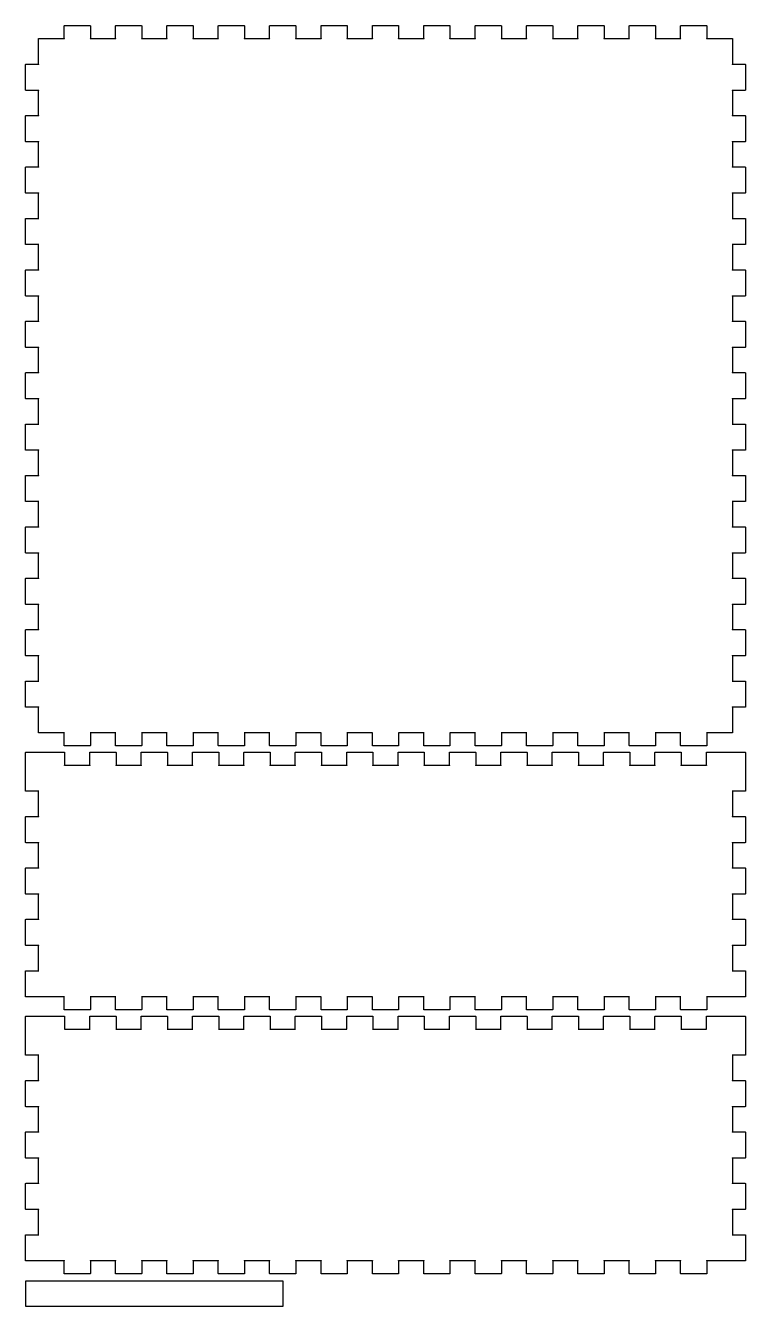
# Model space of a CAD drawing. Header units: millimetres. Extents: x 10 to 583, y 10 to 518.
# Drawn here: x 10 to 290.2, y 10 to 508.3 of the extents above; entities that cross this region are included whole.
import ezdxf

# ---------------------------------------------------------------- set-up
doc = ezdxf.new("R2010")
doc.units = ezdxf.units.MM
doc.layers.get('0').update_dxf_attribs({"linetype": 'CONTINUOUS'})

msp = doc.modelspace()

# ---------------------------------------------------------------- linework, layer by layer
for points in [[(10.0004, 243.184), (10.0004, 243.2), (10.0004, 253.199), (10.0004, 253.217), (10.0294, 253.271), (10.0817, 253.3), (10.0996, 253.3), (15.1005, 253.3), (15.0826, 253.3), (15.0289, 253.271), (14.9999, 253.217), (14.9999, 253.199), (14.9999, 263.2), (14.9999, 263.183), (15.0289, 263.13), (15.0826, 263.101), (15.1005, 263.101), (10.0996, 263.101), (10.0817, 263.101), (10.0294, 263.13), (10.0004, 263.183), (10.0004, 263.2), (10.0004, 273.2), (10.0004, 273.218), (10.0294, 273.27), (10.0817, 273.299), (10.0996, 273.299), (15.1005, 273.299), (15.0826, 273.299), (15.0289, 273.27), (14.9999, 273.218), (14.9999, 273.2), (14.9999, 283.2), (14.9999, 283.184), (15.0289, 283.13), (15.0826, 283.1), (15.1005, 283.1), (10.0996, 283.1), (10.0817, 283.1), (10.0294, 283.13), (10.0004, 283.184), (10.0004, 283.2), (10.0004, 293.2), (10.0004, 293.218), (10.0294, 293.271), (10.0817, 293.3), (10.0996, 293.3), (15.1005, 293.3), (15.0826, 293.3), (15.0289, 293.271), (14.9999, 293.218), (14.9999, 293.2), (14.9999, 303.2), (14.9999, 303.184), (15.0289, 303.13), (15.0826, 303.1), (15.1005, 303.1), (10.0996, 303.1), (10.0817, 303.1), (10.0294, 303.13), (10.0004, 303.184), (10.0004, 303.2), (10.0004, 313.201), (10.0004, 313.218), (10.0294, 313.271), (10.0817, 313.3), (10.0996, 313.3), (15.1005, 313.3), (15.0826, 313.3), (15.0289, 313.271), (14.9999, 313.218), (14.9999, 313.201), (14.9999, 323.199), (14.9999, 323.183), (15.0289, 323.129), (15.0826, 323.1), (15.1005, 323.1), (10.0996, 323.1), (10.0817, 323.1), (10.0294, 323.129), (10.0004, 323.183), (10.0004, 323.199), (10.0004, 333.2), (10.0004, 333.218), (10.0294, 333.27), (10.0817, 333.299), (10.0996, 333.299), (15.1005, 333.299), (15.0826, 333.299), (15.0289, 333.27), (14.9999, 333.218), (14.9999, 333.2), (14.9999, 343.201), (14.9999, 343.184), (15.0289, 343.13), (15.0826, 343.1), (15.1005, 343.1), (10.0996, 343.1), (10.0817, 343.1), (10.0294, 343.13), (10.0004, 343.184), (10.0004, 343.201), (10.0004, 353.201), (10.0004, 353.219), (10.0294, 353.272), (10.0817, 353.3), (10.0996, 353.3), (15.1005, 353.3), (15.0826, 353.3), (15.0289, 353.272), (14.9999, 353.219), (14.9999, 353.201), (14.9999, 363.199), (14.9999, 363.185), (15.0289, 363.128), (15.0826, 363.1), (15.1005, 363.1), (10.0996, 363.1), (10.0817, 363.1), (10.0294, 363.128), (10.0004, 363.185), (10.0004, 363.199), (10.0004, 373.2), (10.0004, 373.218), (10.0294, 373.271), (10.0817, 373.299), (10.0996, 373.299), (15.1005, 373.299), (15.0826, 373.299), (15.0289, 373.271), (14.9999, 373.218), (14.9999, 373.2), (14.9999, 383.198), (14.9999, 383.184), (15.0289, 383.131), (15.0826, 383.099), (15.1005, 383.099), (10.0996, 383.099), (10.0817, 383.099), (10.0294, 383.131), (10.0004, 383.184), (10.0004, 383.198), (10.0004, 393.199), (10.0004, 393.217), (10.0294, 393.273), (10.0817, 393.301), (10.0996, 393.301), (15.1005, 393.301), (15.0826, 393.301), (15.0289, 393.273), (14.9999, 393.217), (14.9999, 393.199), (14.9999, 403.2), (14.9999, 403.183), (15.0289, 403.13), (15.0826, 403.098), (15.1005, 403.098), (10.0996, 403.098), (10.0817, 403.098), (10.0294, 403.13), (10.0004, 403.183), (10.0004, 403.2), (10.0004, 413.202), (10.0004, 413.219), (10.0294, 413.272), (10.0817, 413.3), (10.0996, 413.3), (15.1005, 413.3), (15.0826, 413.3), (15.0289, 413.272), (14.9999, 413.219), (14.9999, 413.202), (14.9999, 423.199), (14.9999, 423.182), (15.0289, 423.129), (15.0826, 423.1), (15.1005, 423.1), (10.0996, 423.1), (10.0817, 423.1), (10.0294, 423.129), (10.0004, 423.182), (10.0004, 423.199), (10.0004, 433.201), (10.0004, 433.218), (10.0294, 433.271), (10.0817, 433.299), (10.0996, 433.299), (15.1005, 433.299), (15.0826, 433.299), (15.0289, 433.271), (14.9999, 433.218), (14.9999, 433.201), (14.9999, 443.202), (14.9999, 443.184), (15.0289, 443.131), (15.0826, 443.099), (15.1005, 443.099), (10.0996, 443.099), (10.0817, 443.099), (10.0294, 443.131), (10.0004, 443.184), (10.0004, 443.202), (10.0004, 453.2), (10.0004, 453.217), (10.0294, 453.27), (10.0817, 453.302), (10.0996, 453.302), (15.1005, 453.302), (15.0826, 453.302), (15.0289, 453.27), (14.9999, 453.217), (14.9999, 453.2), (14.9999, 463.201), (14.9999, 463.183), (15.0289, 463.13), (15.0826, 463.098), (15.1005, 463.098), (10.0996, 463.098), (10.0817, 463.098), (10.0294, 463.13), (10.0004, 463.183), (10.0004, 463.201), (10.0004, 473.202), (10.0004, 473.22), (10.0294, 473.269), (10.0817, 473.301), (10.0996, 473.301), (15.1005, 473.301), (15.0826, 473.301), (15.0289, 473.269), (14.9999, 473.22), (14.9999, 473.202), (14.9999, 483.2), (14.9999, 483.182), (15.0289, 483.129), (15.0826, 483.101), (15.1005, 483.101), (10.0996, 483.101), (10.0817, 483.101), (10.0294, 483.129), (10.0004, 483.182), (10.0004, 483.2), (10.0004, 493.201), (10.0004, 493.219), (10.0294, 493.272), (10.0817, 493.3), (10.0996, 493.3), (15.1005, 493.3), (15.0826, 493.3), (15.0289, 493.272), (14.9999, 493.219), (14.9999, 493.201), (14.9999, 503.199), (14.9999, 503.22), (15.0289, 503.269), (15.0826, 503.301), (15.1005, 503.301), (25.0996, 503.301), (25.0817, 503.301), (25.0293, 503.269), (25.0004, 503.22), (25.0004, 503.199), (25.0004, 508.201), (25.0004, 508.219), (25.0293, 508.272), (25.0817, 508.3), (25.0996, 508.3), (35.1, 508.3), (35.1166, 508.3), (35.1703, 508.272), (35.2006, 508.219), (35.2006, 508.201), (35.2006, 503.199), (35.2006, 503.22), (35.1703, 503.269), (35.1166, 503.301), (35.1, 503.301), (45.1005, 503.301), (45.0825, 503.301), (45.0289, 503.269), (45, 503.22), (45, 503.199), (45, 508.201), (45, 508.219), (45.0289, 508.272), (45.0825, 508.3), (45.1005, 508.3), (55.0997, 508.3), (55.1159, 508.3), (55.1699, 508.272), (55.2002, 508.219), (55.2002, 508.201), (55.2002, 503.199), (55.2002, 503.22), (55.1699, 503.269), (55.1159, 503.301), (55.0997, 503.301), (65.0998, 503.301), (65.0819, 503.301), (65.0296, 503.269), (65.0007, 503.22), (65.0007, 503.199), (65.0007, 508.201), (65.0007, 508.219), (65.0296, 508.272), (65.0819, 508.3), (65.0998, 508.3), (75.1004, 508.3), (75.117, 508.3), (75.1706, 508.272), (75.1995, 508.219), (75.1995, 508.201), (75.1995, 503.199), (75.1995, 503.22), (75.1706, 503.269), (75.117, 503.301), (75.1004, 503.301), (85.0995, 503.301), (85.0815, 503.301), (85.029, 503.269), (85, 503.22), (85, 503.199), (85, 508.201), (85, 508.219), (85.029, 508.272), (85.0815, 508.3), (85.0995, 508.3), (95.0997, 508.3), (95.1163, 508.3), (95.1699, 508.272), (95.2003, 508.219), (95.2003, 508.201), (95.2003, 503.199), (95.2003, 503.22), (95.1699, 503.269), (95.1163, 503.301), (95.0997, 503.301), (105.1, 503.301), (105.082, 503.301), (105.029, 503.269), (105, 503.22), (105, 503.199), (105, 508.201), (105, 508.219), (105.029, 508.272), (105.082, 508.3), (105.1, 508.3), (115.101, 508.3), (115.117, 508.3), (115.171, 508.272), (115.2, 508.219), (115.2, 508.201), (115.2, 503.199), (115.2, 503.22), (115.171, 503.269), (115.117, 503.301), (115.101, 503.301), (125.1, 503.301), (125.082, 503.301), (125.029, 503.269), (125, 503.22), (125, 503.199), (125, 508.201), (125, 508.219), (125.029, 508.272), (125.082, 508.3), (125.1, 508.3), (135.1, 508.3), (135.117, 508.3), (135.17, 508.272), (135.199, 508.219), (135.199, 508.201), (135.199, 503.199), (135.199, 503.22), (135.17, 503.269), (135.117, 503.301), (135.1, 503.301), (145.101, 503.301), (145.083, 503.301), (145.029, 503.269), (145, 503.22), (145, 503.199), (145, 508.201), (145, 508.219), (145.029, 508.272), (145.083, 508.3), (145.101, 508.3), (155.099, 508.3), (155.116, 508.3), (155.17, 508.272), (155.2, 508.219), (155.2, 508.201), (155.2, 503.199), (155.2, 503.22), (155.17, 503.269), (155.116, 503.301), (155.099, 503.301), (165.1, 503.301), (165.082, 503.301), (165.03, 503.269), (165.001, 503.22), (165.001, 503.199), (165.001, 508.201), (165.001, 508.219), (165.03, 508.272), (165.082, 508.3), (165.1, 508.3), (175.101, 508.3), (175.117, 508.3), (175.171, 508.272), (175.2, 508.219), (175.2, 508.201), (175.2, 503.199), (175.2, 503.22), (175.171, 503.269), (175.117, 503.301), (175.101, 503.301), (185.099, 503.301), (185.082, 503.301), (185.029, 503.269), (185, 503.22), (185, 503.199), (185, 508.201), (185, 508.219), (185.029, 508.272), (185.082, 508.3), (185.099, 508.3), (195.1, 508.3), (195.116, 508.3), (195.17, 508.272), (195.2, 508.219), (195.2, 508.201), (195.2, 503.199), (195.2, 503.22), (195.17, 503.269), (195.116, 503.301), (195.1, 503.301), (205.1, 503.301), (205.082, 503.301), (205.029, 503.269), (205, 503.22), (205, 503.199), (205, 508.201), (205, 508.219), (205.029, 508.272), (205.082, 508.3), (205.1, 508.3), (215.099, 508.3), (215.116, 508.3), (215.17, 508.272), (215.2, 508.219), (215.2, 508.201), (215.2, 503.199), (215.2, 503.22), (215.17, 503.269), (215.116, 503.301), (215.099, 503.301), (225.1, 503.301), (225.082, 503.301), (225.03, 503.269), (225.001, 503.22), (225.001, 503.199), (225.001, 508.201), (225.001, 508.219), (225.03, 508.272), (225.082, 508.3), (225.1, 508.3), (235.1, 508.3), (235.117, 508.3), (235.17, 508.272), (235.201, 508.219), (235.201, 508.201), (235.201, 503.199), (235.201, 503.22), (235.17, 503.269), (235.117, 503.301), (235.1, 503.301), (245.1, 503.301), (245.083, 503.301), (245.029, 503.269), (245, 503.22), (245, 503.199), (245, 508.201), (245, 508.219), (245.029, 508.272), (245.083, 508.3), (245.1, 508.3), (255.1, 508.3), (255.116, 508.3), (255.17, 508.272), (255.2, 508.219), (255.2, 508.201), (255.2, 503.199), (255.2, 503.22), (255.17, 503.269), (255.116, 503.301), (255.1, 503.301), (265.1, 503.301), (265.082, 503.301), (265.029, 503.269), (265, 503.22), (265, 503.199), (265, 508.201), (265, 508.219), (265.029, 508.272), (265.082, 508.3), (265.1, 508.3), (275.101, 508.3), (275.117, 508.3), (275.171, 508.272), (275.2, 508.219), (275.2, 508.201), (275.2, 503.199), (275.2, 503.22), (275.171, 503.269), (275.117, 503.301), (275.101, 503.301), (285.099, 503.301), (285.116, 503.301), (285.17, 503.269), (285.2, 503.22), (285.2, 503.199), (285.2, 493.201), (285.2, 493.219), (285.17, 493.272), (285.116, 493.3), (285.099, 493.3), (290.1, 493.3), (290.117, 493.3), (290.171, 493.272), (290.2, 493.219), (290.2, 493.201), (290.2, 483.2), (290.2, 483.182), (290.171, 483.129), (290.117, 483.101), (290.1, 483.101), (285.099, 483.101), (285.116, 483.101), (285.17, 483.129), (285.2, 483.182), (285.2, 483.2), (285.2, 473.202), (285.2, 473.22), (285.17, 473.269), (285.116, 473.301), (285.099, 473.301), (290.1, 473.301), (290.117, 473.301), (290.171, 473.269), (290.2, 473.22), (290.2, 473.202), (290.2, 463.201), (290.2, 463.183), (290.171, 463.13), (290.117, 463.098), (290.1, 463.098), (285.099, 463.098), (285.116, 463.098), (285.17, 463.13), (285.2, 463.183), (285.2, 463.201), (285.2, 453.2), (285.2, 453.217), (285.17, 453.27), (285.116, 453.302), (285.099, 453.302), (290.1, 453.302), (290.117, 453.302), (290.171, 453.27), (290.2, 453.217), (290.2, 453.2), (290.2, 443.202), (290.2, 443.184), (290.171, 443.131), (290.117, 443.099), (290.1, 443.099), (285.099, 443.099), (285.116, 443.099), (285.17, 443.131), (285.2, 443.184), (285.2, 443.202), (285.2, 433.201), (285.2, 433.218), (285.17, 433.271), (285.116, 433.299), (285.099, 433.299), (290.1, 433.299), (290.117, 433.299), (290.171, 433.271), (290.2, 433.218), (290.2, 433.201), (290.2, 423.199), (290.2, 423.182), (290.171, 423.129), (290.117, 423.1), (290.1, 423.1), (285.099, 423.1), (285.116, 423.1), (285.17, 423.129), (285.2, 423.182), (285.2, 423.199), (285.2, 413.202), (285.2, 413.219), (285.17, 413.272), (285.116, 413.3), (285.099, 413.3), (290.1, 413.3), (290.117, 413.3), (290.171, 413.272), (290.2, 413.219), (290.2, 413.202), (290.2, 403.2), (290.2, 403.183), (290.171, 403.13), (290.117, 403.098), (290.1, 403.098), (285.099, 403.098), (285.116, 403.098), (285.17, 403.13), (285.2, 403.183), (285.2, 403.2), (285.2, 393.199), (285.2, 393.217), (285.17, 393.273), (285.116, 393.301), (285.099, 393.301), (290.1, 393.301), (290.117, 393.301), (290.171, 393.273), (290.2, 393.217), (290.2, 393.199), (290.2, 383.198), (290.2, 383.184), (290.171, 383.131), (290.117, 383.099), (290.1, 383.099), (285.099, 383.099), (285.116, 383.099), (285.17, 383.131), (285.2, 383.184), (285.2, 383.198), (285.2, 373.2), (285.2, 373.218), (285.17, 373.271), (285.116, 373.299), (285.099, 373.299), (290.1, 373.299), (290.117, 373.299), (290.171, 373.271), (290.2, 373.218), (290.2, 373.2), (290.2, 363.199), (290.2, 363.185), (290.171, 363.128), (290.117, 363.1), (290.1, 363.1), (285.099, 363.1), (285.116, 363.1), (285.17, 363.128), (285.2, 363.185), (285.2, 363.199), (285.2, 353.201), (285.2, 353.219), (285.17, 353.272), (285.116, 353.3), (285.099, 353.3), (290.1, 353.3), (290.117, 353.3), (290.171, 353.272), (290.2, 353.219), (290.2, 353.201), (290.2, 343.201), (290.2, 343.184), (290.171, 343.13), (290.117, 343.1), (290.1, 343.1), (285.099, 343.1), (285.116, 343.1), (285.17, 343.13), (285.2, 343.184), (285.2, 343.201), (285.2, 333.2), (285.2, 333.218), (285.17, 333.27), (285.116, 333.299), (285.099, 333.299), (290.1, 333.299), (290.117, 333.299), (290.171, 333.27), (290.2, 333.218), (290.2, 333.2), (290.2, 323.199), (290.2, 323.183), (290.171, 323.129), (290.117, 323.1), (290.1, 323.1), (285.099, 323.1), (285.116, 323.1), (285.17, 323.129), (285.2, 323.183), (285.2, 323.199), (285.2, 313.201), (285.2, 313.218), (285.17, 313.271), (285.116, 313.3), (285.099, 313.3), (290.1, 313.3), (290.117, 313.3), (290.171, 313.271), (290.2, 313.218), (290.2, 313.201), (290.2, 303.2), (290.2, 303.184), (290.171, 303.13), (290.117, 303.1), (290.1, 303.1), (285.099, 303.1), (285.116, 303.1), (285.17, 303.13), (285.2, 303.184), (285.2, 303.2), (285.2, 293.2), (285.2, 293.218), (285.17, 293.271), (285.116, 293.3), (285.099, 293.3), (290.1, 293.3), (290.117, 293.3), (290.171, 293.271), (290.2, 293.218), (290.2, 293.2), (290.2, 283.2), (290.2, 283.184), (290.171, 283.13), (290.117, 283.1), (290.1, 283.1), (285.099, 283.1), (285.116, 283.1), (285.17, 283.13), (285.2, 283.184), (285.2, 283.2), (285.2, 273.2), (285.2, 273.218), (285.17, 273.27), (285.116, 273.299), (285.099, 273.299), (290.1, 273.299), (290.117, 273.299), (290.171, 273.27), (290.2, 273.218), (290.2, 273.2), (290.2, 263.2), (290.2, 263.183), (290.171, 263.13), (290.117, 263.101), (290.1, 263.101), (285.099, 263.101), (285.116, 263.101), (285.17, 263.13), (285.2, 263.183), (285.2, 263.2), (285.2, 253.199), (285.2, 253.217), (285.17, 253.271), (285.116, 253.3), (285.099, 253.3), (290.1, 253.3), (290.117, 253.3), (290.171, 253.271), (290.2, 253.217), (290.2, 253.199), (290.2, 243.2), (290.2, 243.184), (290.171, 243.13), (290.117, 243.1), (290.1, 243.1), (285.099, 243.1), (285.116, 243.1), (285.17, 243.13), (285.2, 243.184), (285.2, 243.2), (285.2, 233.2), (285.2, 233.183), (285.17, 233.13), (285.116, 233.101), (285.099, 233.101), (275.101, 233.101), (275.117, 233.101), (275.171, 233.13), (275.2, 233.183), (275.2, 233.2), (275.2, 228.2), (275.2, 228.184), (275.171, 228.13), (275.117, 228.1), (275.101, 228.1), (265.1, 228.1), (265.082, 228.1), (265.029, 228.13), (265, 228.184), (265, 228.2), (265, 233.2), (265, 233.183), (265.029, 233.13), (265.082, 233.101), (265.1, 233.101), (255.1, 233.101), (255.116, 233.101), (255.17, 233.13), (255.2, 233.183), (255.2, 233.2), (255.2, 228.2), (255.2, 228.184), (255.17, 228.13), (255.116, 228.1), (255.1, 228.1), (245.1, 228.1), (245.083, 228.1), (245.029, 228.13), (245, 228.184), (245, 228.2), (245, 233.2), (245, 233.183), (245.029, 233.13), (245.083, 233.101), (245.1, 233.101), (235.1, 233.101), (235.117, 233.101), (235.17, 233.13), (235.201, 233.183), (235.201, 233.2), (235.201, 228.2), (235.201, 228.184), (235.17, 228.13), (235.117, 228.1), (235.1, 228.1), (225.1, 228.1), (225.082, 228.1), (225.03, 228.13), (225.001, 228.184), (225.001, 228.2), (225.001, 233.2), (225.001, 233.183), (225.03, 233.13), (225.082, 233.101), (225.1, 233.101), (215.099, 233.101), (215.116, 233.101), (215.17, 233.13), (215.2, 233.183), (215.2, 233.2), (215.2, 228.2), (215.2, 228.184), (215.17, 228.13), (215.116, 228.1), (215.099, 228.1), (205.1, 228.1), (205.082, 228.1), (205.029, 228.13), (205, 228.184), (205, 228.2), (205, 233.2), (205, 233.183), (205.029, 233.13), (205.082, 233.101), (205.1, 233.101), (195.1, 233.101), (195.116, 233.101), (195.17, 233.13), (195.2, 233.183), (195.2, 233.2), (195.2, 228.2), (195.2, 228.184), (195.17, 228.13), (195.116, 228.1), (195.1, 228.1), (185.099, 228.1), (185.082, 228.1), (185.029, 228.13), (185, 228.184), (185, 228.2), (185, 233.2), (185, 233.183), (185.029, 233.13), (185.082, 233.101), (185.099, 233.101), (175.101, 233.101), (175.117, 233.101), (175.171, 233.13), (175.2, 233.183), (175.2, 233.2), (175.2, 228.2), (175.2, 228.184), (175.171, 228.13), (175.117, 228.1), (175.101, 228.1), (165.1, 228.1), (165.082, 228.1), (165.03, 228.13), (165.001, 228.184), (165.001, 228.2), (165.001, 233.2), (165.001, 233.183), (165.03, 233.13), (165.082, 233.101), (165.1, 233.101), (155.099, 233.101), (155.116, 233.101), (155.17, 233.13), (155.2, 233.183), (155.2, 233.2), (155.2, 228.2), (155.2, 228.184), (155.17, 228.13), (155.116, 228.1), (155.099, 228.1), (145.101, 228.1), (145.083, 228.1), (145.029, 228.13), (145, 228.184), (145, 228.2), (145, 233.2), (145, 233.183), (145.029, 233.13), (145.083, 233.101), (145.101, 233.101), (135.1, 233.101), (135.117, 233.101), (135.17, 233.13), (135.199, 233.183), (135.199, 233.2), (135.199, 228.2), (135.199, 228.184), (135.17, 228.13), (135.117, 228.1), (135.1, 228.1), (125.1, 228.1), (125.082, 228.1), (125.029, 228.13), (125, 228.184), (125, 228.2), (125, 233.2), (125, 233.183), (125.029, 233.13), (125.082, 233.101), (125.1, 233.101), (115.101, 233.101), (115.117, 233.101), (115.171, 233.13), (115.2, 233.183), (115.2, 233.2), (115.2, 228.2), (115.2, 228.184), (115.171, 228.13), (115.117, 228.1), (115.101, 228.1), (105.1, 228.1), (105.082, 228.1), (105.029, 228.13), (105, 228.184), (105, 228.2), (105, 233.2), (105, 233.183), (105.029, 233.13), (105.082, 233.101), (105.1, 233.101), (95.0997, 233.101), (95.1163, 233.101), (95.1699, 233.13), (95.2003, 233.183), (95.2003, 233.2), (95.2003, 228.2), (95.2003, 228.184), (95.1699, 228.13), (95.1163, 228.1), (95.0997, 228.1), (85.0995, 228.1), (85.0815, 228.1), (85.029, 228.13), (85, 228.184), (85, 228.2), (85, 233.2), (85, 233.183), (85.029, 233.13), (85.0815, 233.101), (85.0995, 233.101), (75.1004, 233.101), (75.117, 233.101), (75.1706, 233.13), (75.1995, 233.183), (75.1995, 233.2), (75.1995, 228.2), (75.1995, 228.184), (75.1706, 228.13), (75.117, 228.1), (75.1004, 228.1), (65.0998, 228.1), (65.0819, 228.1), (65.0296, 228.13), (65.0007, 228.184), (65.0007, 228.2), (65.0007, 233.2), (65.0007, 233.183), (65.0296, 233.13), (65.0819, 233.101), (65.0998, 233.101), (55.0997, 233.101), (55.1159, 233.101), (55.1699, 233.13), (55.2002, 233.183), (55.2002, 233.2), (55.2002, 228.2), (55.2002, 228.184), (55.1699, 228.13), (55.1159, 228.1), (55.0997, 228.1), (45.1005, 228.1), (45.0825, 228.1), (45.0289, 228.13), (45, 228.184), (45, 228.2), (45, 233.2), (45, 233.183), (45.0289, 233.13), (45.0825, 233.101), (45.1005, 233.101), (35.1, 233.101), (35.1166, 233.101), (35.1703, 233.13), (35.2006, 233.183), (35.2006, 233.2), (35.2006, 228.2), (35.2006, 228.184), (35.1703, 228.13), (35.1166, 228.1), (35.1, 228.1), (25.0996, 228.1), (25.0817, 228.1), (25.0293, 228.13), (25.0004, 228.184), (25.0004, 228.2), (25.0004, 233.2), (25.0004, 233.183), (25.0293, 233.13), (25.0817, 233.101), (25.0996, 233.101), (15.1005, 233.101), (15.0826, 233.101), (15.0289, 233.13), (14.9999, 233.183), (14.9999, 233.2), (14.9999, 243.2), (14.9999, 243.184), (15.0289, 243.13), (15.0826, 243.1), (15.1005, 243.1), (10.0996, 243.1), (10.0817, 243.1), (10.0294, 243.13)], [(10.0004, 130.5), (10.0004, 140.501), (10.0004, 140.518), (10.0294, 140.571), (10.0817, 140.6), (10.0996, 140.6), (15.1005, 140.6), (15.0826, 140.6), (15.0289, 140.571), (14.9999, 140.518), (14.9999, 140.501), (14.9999, 150.5), (14.9999, 150.483), (15.0289, 150.429), (15.0826, 150.4), (15.1005, 150.4), (10.0996, 150.4), (10.0817, 150.4), (10.0294, 150.429), (10.0004, 150.483), (10.0004, 150.5), (10.0004, 160.5), (10.0004, 160.518), (10.0294, 160.57), (10.0817, 160.599), (10.0996, 160.599), (15.1005, 160.599), (15.0826, 160.599), (15.0289, 160.57), (14.9999, 160.518), (14.9999, 160.5), (14.9999, 170.501), (14.9999, 170.484), (15.0289, 170.43), (15.0826, 170.4), (15.1005, 170.4), (10.0996, 170.4), (10.0817, 170.4), (10.0294, 170.43), (10.0004, 170.484), (10.0004, 170.501), (10.0004, 180.499), (10.0004, 180.517), (10.0294, 180.571), (10.0817, 180.6), (10.0996, 180.6), (15.1005, 180.6), (15.0826, 180.6), (15.0289, 180.571), (14.9999, 180.517), (14.9999, 180.499), (14.9999, 190.5), (14.9999, 190.483), (15.0289, 190.43), (15.0826, 190.401), (15.1005, 190.401), (10.0996, 190.401), (10.0817, 190.401), (10.0294, 190.43), (10.0004, 190.483), (10.0004, 190.5), (10.0004, 200.501), (10.0004, 200.518), (10.0294, 200.571), (10.0817, 200.6), (10.0996, 200.6), (15.1005, 200.6), (15.0826, 200.6), (15.0289, 200.571), (14.9999, 200.518), (14.9999, 200.501), (14.9999, 210.499), (14.9999, 210.483), (15.0289, 210.429), (15.0826, 210.4), (15.1005, 210.4), (10.0996, 210.4), (10.0817, 210.4), (10.0294, 210.429), (10.0004, 210.483), (10.0004, 210.499), (10.0004, 220.5), (10.0004, 225.501), (10.0004, 225.519), (10.0294, 225.571), (10.0817, 225.6), (10.0996, 225.6), (15.1005, 225.6), (25.0996, 225.6), (25.1161, 225.6), (25.1699, 225.571), (25.2002, 225.519), (25.2002, 225.501), (25.2002, 220.5), (25.2002, 220.518), (25.1699, 220.571), (25.1161, 220.6), (25.0996, 220.6), (35.1, 220.6), (35.0821, 220.6), (35.0297, 220.571), (35.0008, 220.518), (35.0008, 220.5), (35.0008, 225.501), (35.0008, 225.519), (35.0297, 225.571), (35.0821, 225.6), (35.1, 225.6), (45.1005, 225.6), (45.1171, 225.6), (45.1707, 225.571), (45.1997, 225.519), (45.1997, 225.501), (45.1997, 220.5), (45.1997, 220.518), (45.1707, 220.571), (45.1171, 220.6), (45.1005, 220.6), (55.0997, 220.6), (55.0817, 220.6), (55.0291, 220.571), (55.0002, 220.518), (55.0002, 220.5), (55.0002, 225.501), (55.0002, 225.519), (55.0291, 225.571), (55.0817, 225.6), (55.0997, 225.6), (65.0998, 225.6), (65.1164, 225.6), (65.17, 225.571), (65.2004, 225.519), (65.2004, 225.501), (65.2004, 220.5), (65.2004, 220.518), (65.17, 220.571), (65.1164, 220.6), (65.0998, 220.6), (75.1004, 220.6), (75.0824, 220.6), (75.0288, 220.571), (74.9999, 220.518), (74.9999, 220.5), (74.9999, 225.501), (74.9999, 225.519), (75.0288, 225.571), (75.0824, 225.6), (75.1004, 225.6), (85.0995, 225.6), (85.1158, 225.6), (85.1697, 225.571), (85.2001, 225.519), (85.2001, 225.501), (85.2001, 220.5), (85.2001, 220.518), (85.1697, 220.571), (85.1158, 220.6), (85.0995, 220.6), (95.0997, 220.6), (95.0817, 220.6), (95.0281, 220.571), (94.9992, 220.518), (94.9992, 220.5), (94.9992, 225.501), (94.9992, 225.519), (95.0281, 225.571), (95.0817, 225.6), (95.0997, 225.6), (105.1, 225.6), (105.117, 225.6), (105.17, 225.571), (105.199, 225.519), (105.199, 225.501), (105.199, 220.5), (105.199, 220.518), (105.17, 220.571), (105.117, 220.6), (105.1, 220.6), (115.101, 220.6), (115.083, 220.6), (115.029, 220.571), (115, 220.518), (115, 220.5), (115, 225.501), (115, 225.519), (115.029, 225.571), (115.083, 225.6), (115.101, 225.6), (125.1, 225.6), (125.116, 225.6), (125.17, 225.571), (125.2, 225.519), (125.2, 225.501), (125.2, 220.5), (125.2, 220.518), (125.17, 220.571), (125.116, 220.6), (125.1, 220.6), (135.1, 220.6), (135.082, 220.6), (135.029, 220.571), (135, 220.518), (135, 220.5), (135, 225.501), (135, 225.519), (135.029, 225.571), (135.082, 225.6), (135.1, 225.6), (145.101, 225.6), (145.117, 225.6), (145.171, 225.571), (145.2, 225.519), (145.2, 225.501), (145.2, 220.5), (145.2, 220.518), (145.171, 220.571), (145.117, 220.6), (145.101, 220.6), (155.099, 220.6), (155.082, 220.6), (155.029, 220.571), (155, 220.518), (155, 220.5), (155, 225.501), (155, 225.519), (155.029, 225.571), (155.082, 225.6), (155.099, 225.6), (165.1, 225.6), (165.117, 225.6), (165.17, 225.571), (165.199, 225.519), (165.199, 225.501), (165.199, 220.5), (165.199, 220.518), (165.17, 220.571), (165.117, 220.6), (165.1, 220.6), (175.101, 220.6), (175.083, 220.6), (175.029, 220.571), (175, 220.518), (175, 220.5), (175, 225.501), (175, 225.519), (175.029, 225.571), (175.083, 225.6), (175.101, 225.6), (185.099, 225.6), (185.116, 225.6), (185.17, 225.571), (185.2, 225.519), (185.2, 225.501), (185.2, 220.5), (185.2, 220.518), (185.17, 220.571), (185.116, 220.6), (185.099, 220.6), (195.1, 220.6), (195.082, 220.6), (195.03, 220.571), (195.001, 220.518), (195.001, 220.5), (195.001, 225.501), (195.001, 225.519), (195.03, 225.571), (195.082, 225.6), (195.1, 225.6), (205.1, 225.6), (205.117, 225.6), (205.171, 225.571), (205.2, 225.519), (205.2, 225.501), (205.2, 220.5), (205.2, 220.518), (205.171, 220.571), (205.117, 220.6), (205.1, 220.6), (215.099, 220.6), (215.082, 220.6), (215.029, 220.571), (215, 220.518), (215, 220.5), (215, 225.501), (215, 225.519), (215.029, 225.571), (215.082, 225.6), (215.099, 225.6), (225.1, 225.6), (225.116, 225.6), (225.17, 225.571), (225.2, 225.519), (225.2, 225.501), (225.2, 220.5), (225.2, 220.518), (225.17, 220.571), (225.116, 220.6), (225.1, 220.6), (235.1, 220.6), (235.082, 220.6), (235.029, 220.571), (235, 220.518), (235, 220.5), (235, 225.501), (235, 225.519), (235.029, 225.571), (235.082, 225.6), (235.1, 225.6), (245.1, 225.6), (245.117, 225.6), (245.171, 225.571), (245.2, 225.519), (245.2, 225.501), (245.2, 220.5), (245.2, 220.518), (245.171, 220.571), (245.117, 220.6), (245.1, 220.6), (255.1, 220.6), (255.082, 220.6), (255.029, 220.571), (255, 220.518), (255, 220.5), (255, 225.501), (255, 225.519), (255.029, 225.571), (255.082, 225.6), (255.1, 225.6), (265.1, 225.6), (265.117, 225.6), (265.17, 225.571), (265.199, 225.519), (265.199, 225.501), (265.199, 220.5), (265.199, 220.518), (265.17, 220.571), (265.117, 220.6), (265.1, 220.6), (275.101, 220.6), (275.083, 220.6), (275.029, 220.571), (275, 220.518), (275, 220.5), (275, 225.501), (275, 225.519), (275.029, 225.571), (275.083, 225.6), (275.101, 225.6), (285.099, 225.6), (290.1, 225.6), (290.117, 225.6), (290.171, 225.571), (290.2, 225.519), (290.2, 225.501), (290.2, 220.5), (290.2, 210.499), (290.2, 210.483), (290.171, 210.429), (290.117, 210.4), (290.1, 210.4), (285.099, 210.4), (285.116, 210.4), (285.17, 210.429), (285.2, 210.483), (285.2, 210.499), (285.2, 200.501), (285.2, 200.518), (285.17, 200.571), (285.116, 200.6), (285.099, 200.6), (290.1, 200.6), (290.117, 200.6), (290.171, 200.571), (290.2, 200.518), (290.2, 200.501), (290.2, 190.5), (290.2, 190.483), (290.171, 190.43), (290.117, 190.401), (290.1, 190.401), (285.099, 190.401), (285.116, 190.401), (285.17, 190.43), (285.2, 190.483), (285.2, 190.5), (285.2, 180.499), (285.2, 180.517), (285.17, 180.571), (285.116, 180.6), (285.099, 180.6), (290.1, 180.6), (290.117, 180.6), (290.171, 180.571), (290.2, 180.517), (290.2, 180.499), (290.2, 170.501), (290.2, 170.484), (290.171, 170.43), (290.117, 170.4), (290.1, 170.4), (285.099, 170.4), (285.116, 170.4), (285.17, 170.43), (285.2, 170.484), (285.2, 170.501), (285.2, 160.5), (285.2, 160.518), (285.17, 160.57), (285.116, 160.599), (285.099, 160.599), (290.1, 160.599), (290.117, 160.599), (290.171, 160.57), (290.2, 160.518), (290.2, 160.5), (290.2, 150.5), (290.2, 150.483), (290.171, 150.429), (290.117, 150.4), (290.1, 150.4), (285.099, 150.4), (285.116, 150.4), (285.17, 150.429), (285.2, 150.483), (285.2, 150.5), (285.2, 140.501), (285.2, 140.518), (285.17, 140.571), (285.116, 140.6), (285.099, 140.6), (290.1, 140.6), (290.117, 140.6), (290.171, 140.571), (290.2, 140.518), (290.2, 140.501), (290.2, 130.5), (290.2, 130.484), (290.171, 130.43), (290.117, 130.4), (290.1, 130.4), (285.099, 130.4), (275.101, 130.4), (275.117, 130.4), (275.171, 130.43), (275.2, 130.484), (275.2, 130.5), (275.2, 125.499), (275.2, 125.483), (275.171, 125.429), (275.117, 125.4), (275.101, 125.4), (265.1, 125.4), (265.082, 125.4), (265.029, 125.429), (265, 125.483), (265, 125.499), (265, 130.5), (265, 130.484), (265.029, 130.43), (265.082, 130.4), (265.1, 130.4), (255.1, 130.4), (255.116, 130.4), (255.17, 130.43), (255.2, 130.484), (255.2, 130.5), (255.2, 125.499), (255.2, 125.483), (255.17, 125.429), (255.116, 125.4), (255.1, 125.4), (245.1, 125.4), (245.083, 125.4), (245.029, 125.429), (245, 125.483), (245, 125.499), (245, 130.5), (245, 130.484), (245.029, 130.43), (245.083, 130.4), (245.1, 130.4), (235.1, 130.4), (235.117, 130.4), (235.17, 130.43), (235.201, 130.484), (235.201, 130.5), (235.201, 125.499), (235.201, 125.483), (235.17, 125.429), (235.117, 125.4), (235.1, 125.4), (225.1, 125.4), (225.082, 125.4), (225.03, 125.429), (225.001, 125.483), (225.001, 125.499), (225.001, 130.5), (225.001, 130.484), (225.03, 130.43), (225.082, 130.4), (225.1, 130.4), (215.099, 130.4), (215.116, 130.4), (215.17, 130.43), (215.2, 130.484), (215.2, 130.5), (215.2, 125.499), (215.2, 125.483), (215.17, 125.429), (215.116, 125.4), (215.099, 125.4), (205.1, 125.4), (205.082, 125.4), (205.029, 125.429), (205, 125.483), (205, 125.499), (205, 130.5), (205, 130.484), (205.029, 130.43), (205.082, 130.4), (205.1, 130.4), (195.1, 130.4), (195.116, 130.4), (195.17, 130.43), (195.2, 130.484), (195.2, 130.5), (195.2, 125.499), (195.2, 125.483), (195.17, 125.429), (195.116, 125.4), (195.1, 125.4), (185.099, 125.4), (185.082, 125.4), (185.029, 125.429), (185, 125.483), (185, 125.499), (185, 130.5), (185, 130.484), (185.029, 130.43), (185.082, 130.4), (185.099, 130.4), (175.101, 130.4), (175.117, 130.4), (175.171, 130.43), (175.2, 130.484), (175.2, 130.5), (175.2, 125.499), (175.2, 125.483), (175.171, 125.429), (175.117, 125.4), (175.101, 125.4), (165.1, 125.4), (165.082, 125.4), (165.03, 125.429), (165.001, 125.483), (165.001, 125.499), (165.001, 130.5), (165.001, 130.484), (165.03, 130.43), (165.082, 130.4), (165.1, 130.4), (155.099, 130.4), (155.116, 130.4), (155.17, 130.43), (155.2, 130.484), (155.2, 130.5), (155.2, 125.499), (155.2, 125.483), (155.17, 125.429), (155.116, 125.4), (155.099, 125.4), (145.101, 125.4), (145.083, 125.4), (145.029, 125.429), (145, 125.483), (145, 125.499), (145, 130.5), (145, 130.484), (145.029, 130.43), (145.083, 130.4), (145.101, 130.4), (135.1, 130.4), (135.117, 130.4), (135.17, 130.43), (135.199, 130.484), (135.199, 130.5), (135.199, 125.499), (135.199, 125.483), (135.17, 125.429), (135.117, 125.4), (135.1, 125.4), (125.1, 125.4), (125.082, 125.4), (125.029, 125.429), (125, 125.483), (125, 125.499), (125, 130.5), (125, 130.484), (125.029, 130.43), (125.082, 130.4), (125.1, 130.4), (115.101, 130.4), (115.117, 130.4), (115.171, 130.43), (115.2, 130.484), (115.2, 130.5), (115.2, 125.499), (115.2, 125.483), (115.171, 125.429), (115.117, 125.4), (115.101, 125.4), (105.1, 125.4), (105.082, 125.4), (105.029, 125.429), (105, 125.483), (105, 125.499), (105, 130.5), (105, 130.484), (105.029, 130.43), (105.082, 130.4), (105.1, 130.4), (95.0997, 130.4), (95.1163, 130.4), (95.1699, 130.43), (95.2003, 130.484), (95.2003, 130.5), (95.2003, 125.499), (95.2003, 125.483), (95.1699, 125.429), (95.1163, 125.4), (95.0997, 125.4), (85.0995, 125.4), (85.0815, 125.4), (85.029, 125.429), (85, 125.483), (85, 125.499), (85, 130.5), (85, 130.484), (85.029, 130.43), (85.0815, 130.4), (85.0995, 130.4), (75.1004, 130.4), (75.117, 130.4), (75.1706, 130.43), (75.1995, 130.484), (75.1995, 130.5), (75.1995, 125.499), (75.1995, 125.483), (75.1706, 125.429), (75.117, 125.4), (75.1004, 125.4), (65.0998, 125.4), (65.0819, 125.4), (65.0296, 125.429), (65.0007, 125.483), (65.0007, 125.499), (65.0007, 130.5), (65.0007, 130.484), (65.0296, 130.43), (65.0819, 130.4), (65.0998, 130.4), (55.0997, 130.4), (55.1159, 130.4), (55.1699, 130.43), (55.2002, 130.484), (55.2002, 130.5), (55.2002, 125.499), (55.2002, 125.483), (55.1699, 125.429), (55.1159, 125.4), (55.0997, 125.4), (45.1005, 125.4), (45.0825, 125.4), (45.0289, 125.429), (45, 125.483), (45, 125.499), (45, 130.5), (45, 130.484), (45.0289, 130.43), (45.0825, 130.4), (45.1005, 130.4), (35.1, 130.4), (35.1166, 130.4), (35.1703, 130.43), (35.2006, 130.484), (35.2006, 130.5), (35.2006, 125.499), (35.2006, 125.483), (35.1703, 125.429), (35.1166, 125.4), (35.1, 125.4), (25.0996, 125.4), (25.0817, 125.4), (25.0293, 125.429), (25.0004, 125.483), (25.0004, 125.499), (25.0004, 130.5), (25.0004, 130.484), (25.0293, 130.43), (25.0817, 130.4), (25.0996, 130.4), (15.1005, 130.4), (10.0996, 130.4), (10.0817, 130.4), (10.0294, 130.43), (10.0004, 130.484)], [(10.0996, 27.6999), (10.0817, 27.6999), (10.0294, 27.7303), (10.0004, 27.784), (10.0004, 27.8005), (10.0004, 37.7994), (10.0004, 37.8174), (10.0294, 37.8714), (10.0817, 37.9003), (10.0996, 37.9003), (15.1005, 37.9003), (15.0826, 37.9003), (15.0289, 37.8714), (14.9999, 37.8174), (14.9999, 37.7994), (14.9999, 47.8), (14.9999, 47.7834), (15.0289, 47.7298), (15.0826, 47.7008), (15.1005, 47.7008), (10.0996, 47.7008), (10.0817, 47.7008), (10.0294, 47.7298), (10.0004, 47.7834), (10.0004, 47.8), (10.0004, 57.8005), (10.0004, 57.8185), (10.0294, 57.8707), (10.0817, 57.8997), (10.0996, 57.8997), (15.1005, 57.8997), (15.0826, 57.8997), (15.0289, 57.8707), (14.9999, 57.8185), (14.9999, 57.8005), (14.9999, 67.7997), (14.9999, 67.7831), (15.0289, 67.7291), (15.0826, 67.7002), (15.1005, 67.7002), (10.0996, 67.7002), (10.0817, 67.7002), (10.0294, 67.7291), (10.0004, 67.7831), (10.0004, 67.7997), (10.0004, 77.7998), (10.0004, 77.8178), (10.0294, 77.8715), (10.0817, 77.9004), (10.0996, 77.9004), (15.1005, 77.9004), (15.0826, 77.9004), (15.0289, 77.8715), (14.9999, 77.8178), (14.9999, 77.7998), (14.9999, 87.8004), (14.9999, 87.7838), (15.0289, 87.7302), (15.0826, 87.6999), (15.1005, 87.6999), (10.0996, 87.6999), (10.0817, 87.6999), (10.0294, 87.7302), (10.0004, 87.7838), (10.0004, 87.8004), (10.0004, 97.7995), (10.0004, 97.8172), (10.0294, 97.8711), (10.0817, 97.9001), (10.0996, 97.9001), (15.1005, 97.9001), (15.0826, 97.9001), (15.0289, 97.8711), (14.9999, 97.8172), (14.9999, 97.7995), (14.9999, 107.8), (14.9999, 107.783), (15.0289, 107.73), (15.0826, 107.699), (15.1005, 107.699), (10.0996, 107.699), (10.0817, 107.699), (10.0294, 107.73), (10.0004, 107.783), (10.0004, 107.8), (10.0004, 117.8), (10.0004, 122.8), (10.0004, 122.818), (10.0294, 122.871), (10.0817, 122.9), (10.0996, 122.9), (15.1005, 122.9), (25.0996, 122.9), (25.1161, 122.9), (25.1699, 122.871), (25.2002, 122.818), (25.2002, 122.8), (25.2002, 117.8), (25.2002, 117.818), (25.1699, 117.87), (25.1161, 117.899), (25.0996, 117.899), (35.1, 117.899), (35.0821, 117.899), (35.0297, 117.87), (35.0008, 117.818), (35.0008, 117.8), (35.0008, 122.8), (35.0008, 122.818), (35.0297, 122.871), (35.0821, 122.9), (35.1, 122.9), (45.1005, 122.9), (45.1171, 122.9), (45.1707, 122.871), (45.1997, 122.818), (45.1997, 122.8), (45.1997, 117.8), (45.1997, 117.818), (45.1707, 117.87), (45.1171, 117.899), (45.1005, 117.899), (55.0997, 117.899), (55.0817, 117.899), (55.0291, 117.87), (55.0002, 117.818), (55.0002, 117.8), (55.0002, 122.8), (55.0002, 122.818), (55.0291, 122.871), (55.0817, 122.9), (55.0997, 122.9), (65.0998, 122.9), (65.1164, 122.9), (65.17, 122.871), (65.2004, 122.818), (65.2004, 122.8), (65.2004, 117.8), (65.2004, 117.818), (65.17, 117.87), (65.1164, 117.899), (65.0998, 117.899), (75.1004, 117.899), (75.0824, 117.899), (75.0288, 117.87), (74.9999, 117.818), (74.9999, 117.8), (74.9999, 122.8), (74.9999, 122.818), (75.0288, 122.871), (75.0824, 122.9), (75.1004, 122.9), (85.0995, 122.9), (85.1158, 122.9), (85.1697, 122.871), (85.2001, 122.818), (85.2001, 122.8), (85.2001, 117.8), (85.2001, 117.818), (85.1697, 117.87), (85.1158, 117.899), (85.0995, 117.899), (95.0997, 117.899), (95.0817, 117.899), (95.0281, 117.87), (94.9992, 117.818), (94.9992, 117.8), (94.9992, 122.8), (94.9992, 122.818), (95.0281, 122.871), (95.0817, 122.9), (95.0997, 122.9), (105.1, 122.9), (105.117, 122.9), (105.17, 122.871), (105.199, 122.818), (105.199, 122.8), (105.199, 117.8), (105.199, 117.818), (105.17, 117.87), (105.117, 117.899), (105.1, 117.899), (115.101, 117.899), (115.083, 117.899), (115.029, 117.87), (115, 117.818), (115, 117.8), (115, 122.8), (115, 122.818), (115.029, 122.871), (115.083, 122.9), (115.101, 122.9), (125.1, 122.9), (125.116, 122.9), (125.17, 122.871), (125.2, 122.818), (125.2, 122.8), (125.2, 117.8), (125.2, 117.818), (125.17, 117.87), (125.116, 117.899), (125.1, 117.899), (135.1, 117.899), (135.082, 117.899), (135.029, 117.87), (135, 117.818), (135, 117.8), (135, 122.8), (135, 122.818), (135.029, 122.871), (135.082, 122.9), (135.1, 122.9), (145.101, 122.9), (145.117, 122.9), (145.171, 122.871), (145.2, 122.818), (145.2, 122.8), (145.2, 117.8), (145.2, 117.818), (145.171, 117.87), (145.117, 117.899), (145.101, 117.899), (155.099, 117.899), (155.082, 117.899), (155.029, 117.87), (155, 117.818), (155, 117.8), (155, 122.8), (155, 122.818), (155.029, 122.871), (155.082, 122.9), (155.099, 122.9), (165.1, 122.9), (165.117, 122.9), (165.17, 122.871), (165.199, 122.818), (165.199, 122.8), (165.199, 117.8), (165.199, 117.818), (165.17, 117.87), (165.117, 117.899), (165.1, 117.899), (175.101, 117.899), (175.083, 117.899), (175.029, 117.87), (175, 117.818), (175, 117.8), (175, 122.8), (175, 122.818), (175.029, 122.871), (175.083, 122.9), (175.101, 122.9), (185.099, 122.9), (185.116, 122.9), (185.17, 122.871), (185.2, 122.818), (185.2, 122.8), (185.2, 117.8), (185.2, 117.818), (185.17, 117.87), (185.116, 117.899), (185.099, 117.899), (195.1, 117.899), (195.082, 117.899), (195.03, 117.87), (195.001, 117.818), (195.001, 117.8), (195.001, 122.8), (195.001, 122.818), (195.03, 122.871), (195.082, 122.9), (195.1, 122.9), (205.1, 122.9), (205.117, 122.9), (205.171, 122.871), (205.2, 122.818), (205.2, 122.8), (205.2, 117.8), (205.2, 117.818), (205.171, 117.87), (205.117, 117.899), (205.1, 117.899), (215.099, 117.899), (215.082, 117.899), (215.029, 117.87), (215, 117.818), (215, 117.8), (215, 122.8), (215, 122.818), (215.029, 122.871), (215.082, 122.9), (215.099, 122.9), (225.1, 122.9), (225.116, 122.9), (225.17, 122.871), (225.2, 122.818), (225.2, 122.8), (225.2, 117.8), (225.2, 117.818), (225.17, 117.87), (225.116, 117.899), (225.1, 117.899), (235.1, 117.899), (235.082, 117.899), (235.029, 117.87), (235, 117.818), (235, 117.8), (235, 122.8), (235, 122.818), (235.029, 122.871), (235.082, 122.9), (235.1, 122.9), (245.1, 122.9), (245.117, 122.9), (245.171, 122.871), (245.2, 122.818), (245.2, 122.8), (245.2, 117.8), (245.2, 117.818), (245.171, 117.87), (245.117, 117.899), (245.1, 117.899), (255.1, 117.899), (255.082, 117.899), (255.029, 117.87), (255, 117.818), (255, 117.8), (255, 122.8), (255, 122.818), (255.029, 122.871), (255.082, 122.9), (255.1, 122.9), (265.1, 122.9), (265.117, 122.9), (265.17, 122.871), (265.199, 122.818), (265.199, 122.8), (265.199, 117.8), (265.199, 117.818), (265.17, 117.87), (265.117, 117.899), (265.1, 117.899), (275.101, 117.899), (275.083, 117.899), (275.029, 117.87), (275, 117.818), (275, 117.8), (275, 122.8), (275, 122.818), (275.029, 122.871), (275.083, 122.9), (275.101, 122.9), (285.099, 122.9), (290.1, 122.9), (290.117, 122.9), (290.171, 122.871), (290.2, 122.818), (290.2, 122.8), (290.2, 117.8), (290.2, 107.8), (290.2, 107.783), (290.171, 107.73), (290.117, 107.699), (290.1, 107.699), (285.099, 107.699), (285.116, 107.699), (285.17, 107.73), (285.2, 107.783), (285.2, 107.8), (285.2, 97.7995), (285.2, 97.8172), (285.17, 97.8711), (285.116, 97.9001), (285.099, 97.9001), (290.1, 97.9001), (290.117, 97.9001), (290.171, 97.8711), (290.2, 97.8172), (290.2, 97.7995), (290.2, 87.8004), (290.2, 87.7838), (290.171, 87.7302), (290.117, 87.6999), (290.1, 87.6999), (285.099, 87.6999), (285.116, 87.6999), (285.17, 87.7302), (285.2, 87.7838), (285.2, 87.8004), (285.2, 77.7998), (285.2, 77.8178), (285.17, 77.8715), (285.116, 77.9004), (285.099, 77.9004), (290.1, 77.9004), (290.117, 77.9004), (290.171, 77.8715), (290.2, 77.8178), (290.2, 77.7998), (290.2, 67.7997), (290.2, 67.7831), (290.171, 67.7291), (290.117, 67.7002), (290.1, 67.7002), (285.099, 67.7002), (285.116, 67.7002), (285.17, 67.7291), (285.2, 67.7831), (285.2, 67.7997), (285.2, 57.8005), (285.2, 57.8185), (285.17, 57.8707), (285.116, 57.8997), (285.099, 57.8997), (290.1, 57.8997), (290.117, 57.8997), (290.171, 57.8707), (290.2, 57.8185), (290.2, 57.8005), (290.2, 47.8), (290.2, 47.7834), (290.171, 47.7298), (290.117, 47.7008), (290.1, 47.7008), (285.099, 47.7008), (285.116, 47.7008), (285.17, 47.7298), (285.2, 47.7834), (285.2, 47.8), (285.2, 37.7994), (285.2, 37.8174), (285.17, 37.8714), (285.116, 37.9003), (285.099, 37.9003), (290.1, 37.9003), (290.117, 37.9003), (290.171, 37.8714), (290.2, 37.8174), (290.2, 37.7994), (290.2, 27.8005), (290.2, 27.784), (290.171, 27.7303), (290.117, 27.6999), (290.1, 27.6999), (285.099, 27.6999), (275.101, 27.6999), (275.117, 27.6999), (275.171, 27.7303), (275.2, 27.784), (275.2, 27.8005), (275.2, 22.7996), (275.2, 22.7831), (275.171, 22.7294), (275.117, 22.7004), (275.101, 22.7004), (265.1, 22.7004), (265.082, 22.7004), (265.029, 22.7294), (265, 22.7831), (265, 22.7996), (265, 27.8005), (265, 27.784), (265.029, 27.7303), (265.082, 27.6999), (265.1, 27.6999), (255.1, 27.6999), (255.116, 27.6999), (255.17, 27.7303), (255.2, 27.784), (255.2, 27.8005), (255.2, 22.7996), (255.2, 22.7831), (255.17, 22.7294), (255.116, 22.7004), (255.1, 22.7004), (245.1, 22.7004), (245.083, 22.7004), (245.029, 22.7294), (245, 22.7831), (245, 22.7996), (245, 27.8005), (245, 27.784), (245.029, 27.7303), (245.083, 27.6999), (245.1, 27.6999), (235.1, 27.6999), (235.117, 27.6999), (235.17, 27.7303), (235.201, 27.784), (235.201, 27.8005), (235.201, 22.7996), (235.201, 22.7831), (235.17, 22.7294), (235.117, 22.7004), (235.1, 22.7004), (225.1, 22.7004), (225.082, 22.7004), (225.03, 22.7294), (225.001, 22.7831), (225.001, 22.7996), (225.001, 27.8005), (225.001, 27.784), (225.03, 27.7303), (225.082, 27.6999), (225.1, 27.6999), (215.099, 27.6999), (215.116, 27.6999), (215.17, 27.7303), (215.2, 27.784), (215.2, 27.8005), (215.2, 22.7996), (215.2, 22.7831), (215.17, 22.7294), (215.116, 22.7004), (215.099, 22.7004), (205.1, 22.7004), (205.082, 22.7004), (205.029, 22.7294), (205, 22.7831), (205, 22.7996), (205, 27.8005), (205, 27.784), (205.029, 27.7303), (205.082, 27.6999), (205.1, 27.6999), (195.1, 27.6999), (195.116, 27.6999), (195.17, 27.7303), (195.2, 27.784), (195.2, 27.8005), (195.2, 22.7996), (195.2, 22.7831), (195.17, 22.7294), (195.116, 22.7004), (195.1, 22.7004), (185.099, 22.7004), (185.082, 22.7004), (185.029, 22.7294), (185, 22.7831), (185, 22.7996), (185, 27.8005), (185, 27.784), (185.029, 27.7303), (185.082, 27.6999), (185.099, 27.6999), (175.101, 27.6999), (175.117, 27.6999), (175.171, 27.7303), (175.2, 27.784), (175.2, 27.8005), (175.2, 22.7996), (175.2, 22.7831), (175.171, 22.7294), (175.117, 22.7004), (175.101, 22.7004), (165.1, 22.7004), (165.082, 22.7004), (165.03, 22.7294), (165.001, 22.7831), (165.001, 22.7996), (165.001, 27.8005), (165.001, 27.784), (165.03, 27.7303), (165.082, 27.6999), (165.1, 27.6999), (155.099, 27.6999), (155.116, 27.6999), (155.17, 27.7303), (155.2, 27.784), (155.2, 27.8005), (155.2, 22.7996), (155.2, 22.7831), (155.17, 22.7294), (155.116, 22.7004), (155.099, 22.7004), (145.101, 22.7004), (145.083, 22.7004), (145.029, 22.7294), (145, 22.7831), (145, 22.7996), (145, 27.8005), (145, 27.784), (145.029, 27.7303), (145.083, 27.6999), (145.101, 27.6999), (135.1, 27.6999), (135.117, 27.6999), (135.17, 27.7303), (135.199, 27.784), (135.199, 27.8005), (135.199, 22.7996), (135.199, 22.7831), (135.17, 22.7294), (135.117, 22.7004), (135.1, 22.7004), (125.1, 22.7004), (125.082, 22.7004), (125.029, 22.7294), (125, 22.7831), (125, 22.7996), (125, 27.8005), (125, 27.784), (125.029, 27.7303), (125.082, 27.6999), (125.1, 27.6999), (115.101, 27.6999), (115.117, 27.6999), (115.171, 27.7303), (115.2, 27.784), (115.2, 27.8005), (115.2, 22.7996), (115.2, 22.7831), (115.171, 22.7294), (115.117, 22.7004), (115.101, 22.7004), (105.1, 22.7004), (105.082, 22.7004), (105.029, 22.7294), (105, 22.7831), (105, 22.7996), (105, 27.8005), (105, 27.784), (105.029, 27.7303), (105.082, 27.6999), (105.1, 27.6999), (95.0997, 27.6999), (95.1163, 27.6999), (95.1699, 27.7303), (95.2003, 27.784), (95.2003, 27.8005), (95.2003, 22.7996), (95.2003, 22.7831), (95.1699, 22.7294), (95.1163, 22.7004), (95.0997, 22.7004), (85.0995, 22.7004), (85.0815, 22.7004), (85.029, 22.7294), (85, 22.7831), (85, 22.7996), (85, 27.8005), (85, 27.784), (85.029, 27.7303), (85.0815, 27.6999), (85.0995, 27.6999), (75.1004, 27.6999), (75.117, 27.6999), (75.1706, 27.7303), (75.1995, 27.784), (75.1995, 27.8005), (75.1995, 22.7996), (75.1995, 22.7831), (75.1706, 22.7294), (75.117, 22.7004), (75.1004, 22.7004), (65.0998, 22.7004), (65.0819, 22.7004), (65.0296, 22.7294), (65.0007, 22.7831), (65.0007, 22.7996), (65.0007, 27.8005), (65.0007, 27.784), (65.0296, 27.7303), (65.0819, 27.6999), (65.0998, 27.6999), (55.0997, 27.6999), (55.1159, 27.6999), (55.1699, 27.7303), (55.2002, 27.784), (55.2002, 27.8005), (55.2002, 22.7996), (55.2002, 22.7831), (55.1699, 22.7294), (55.1159, 22.7004), (55.0997, 22.7004), (45.1005, 22.7004), (45.0825, 22.7004), (45.0289, 22.7294), (45, 22.7831), (45, 22.7996), (45, 27.8005), (45, 27.784), (45.0289, 27.7303), (45.0825, 27.6999), (45.1005, 27.6999), (35.1, 27.6999), (35.1166, 27.6999), (35.1703, 27.7303), (35.2006, 27.784), (35.2006, 27.8005), (35.2006, 22.7996), (35.2006, 22.7831), (35.1703, 22.7294), (35.1166, 22.7004), (35.1, 22.7004), (25.0996, 22.7004), (25.0817, 22.7004), (25.0293, 22.7294), (25.0004, 22.7831), (25.0004, 22.7996), (25.0004, 27.8005), (25.0004, 27.784), (25.0293, 27.7303), (25.0817, 27.6999), (25.0996, 27.6999), (15.1005, 27.6999)], [(10.0996, 10.0004), (10.0996, 19.9995), (110.1, 19.9995), (110.1, 10.0004)]]:
    msp.add_lwpolyline(points, close=True)

doc.saveas('drawing.dxf')
